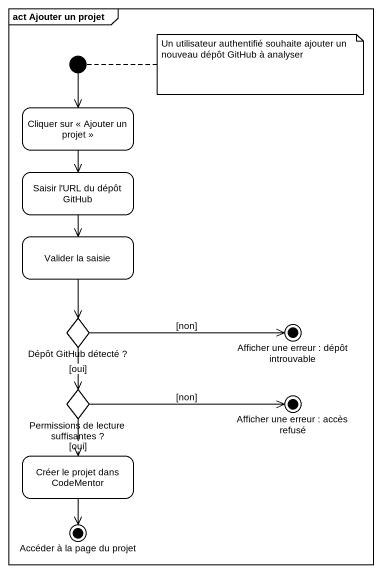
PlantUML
@startuml
mainframe act Ajouter un projet
hide empty description
state initial1 <<start>>
state "Cliquer sur << Ajouter un projet >>" as Cliquer_sur_Ajouter_un
state "Saisir l'URL du dépôt GitHub" as Saisir_l_URL_du_dépôt_GitHub
state "Valider la saisie" as Valider_la_saisie
state "Dépôt GitHub détecté ?" as Dépôt_GitHub_détecté <<choice>>
state "Afficher une erreur : dépôt introuvable" as Afficher_une_erreur_dépôt <<end>>
state "Permissions de lecture suffisantes ?" as Permissions_de_lecture <<choice>>
state "Afficher une erreur : accès refusé" as Afficher_une_erreur_accès <<end>>
state "Créer le projet dans CodeMentor" as Créer_le_projet_dans
state "Accéder à la page du projet" as Accéder_à_la_page_du_projet <<end>>
initial1 --> Cliquer_sur_Ajouter_un
Cliquer_sur_Ajouter_un --> Saisir_l_URL_du_dépôt_GitHub
Saisir_l_URL_du_dépôt_GitHub --> Valider_la_saisie
Valider_la_saisie --> Dépôt_GitHub_détecté
Dépôt_GitHub_détecté -right-> Afficher_une_erreur_dépôt : [non]
Dépôt_GitHub_détecté --> Permissions_de_lecture : [oui]
Permissions_de_lecture -right-> Afficher_une_erreur_accès : [non]
Permissions_de_lecture --> Créer_le_projet_dans : [oui]
Créer_le_projet_dans --> Accéder_à_la_page_du_projet
note right of initial1 : Un utilisateur authentifié souhaite ajouter un nouveau dépôt GitHub à analyser
@enduml
